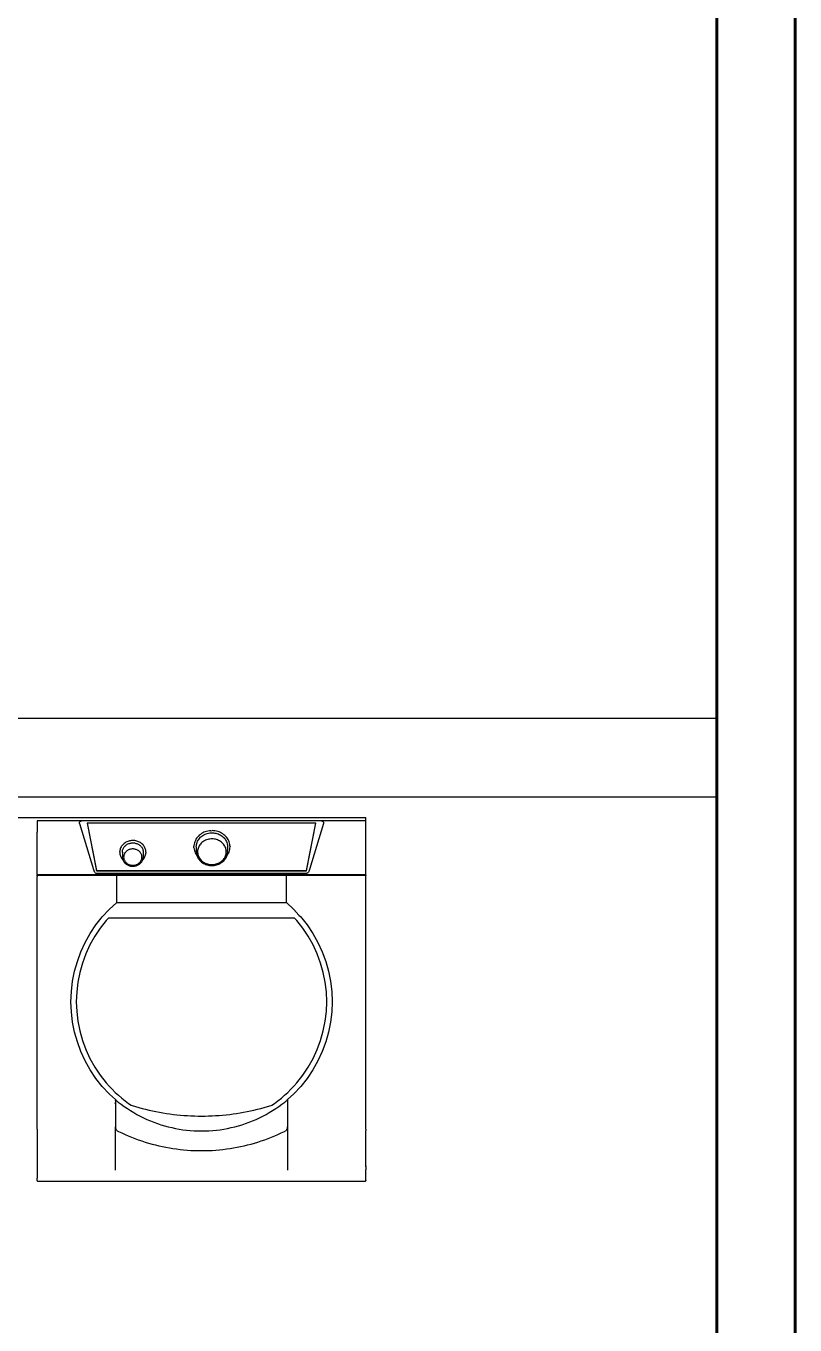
# Model space of a CAD drawing. Header units: metres. Extents: x 244.4 to 340.3, y -4.1 to 64.3.
# Drawn here: x 263.778 to 265.251, y 48.037 to 50.526 of the extents above; entities that cross this region are included whole.
import ezdxf

# ---------------------------------------------------------------- set-up
doc = ezdxf.new("R2010")
doc.units = ezdxf.units.M
doc.layers.add('A-WALL', color=6, linetype='Continuous', lineweight=60)
doc.layers.add('Edges', color=7, linetype='Continuous')

# ---------------------------------------------------------------- blocks, each defined once
blk = doc.blocks.new('Laundry Service Area pl')
at = {"layer": 'Edges'}
for p, q in [((4.1739, 3.0661), (4.8462, 3.0661)), ((4.8462, 3.0309), (4.8462, 3.0661)), ((4.2162, 3.0592), (4.2162, 3.0375)), ((4.2445, 3.0592), (4.2162, 3.0592)), ((4.2162, 3.0375), (4.2162, 3.0375)), ((4.2162, 2.9567), (4.2162, 3.0375)), ((4.2445, 3.0592), (4.2445, 3.0592)), ((4.3015, 3.0592), (4.2445, 3.0592)), ((4.2975, 3.0555), (4.2977, 3.0567)), ((4.2977, 3.0542), (4.2975, 3.0555)), ((4.2977, 3.0567), (4.2982, 3.0577)), ((4.2977, 3.0542), (4.3242, 2.9659)), ((4.2982, 3.0577), (4.2991, 3.0585)), ((4.2991, 3.0585), (4.3002, 3.059)), ((4.3002, 3.059), (4.3015, 3.0592)), ((4.7609, 3.0592), (4.3015, 3.0592)), ((4.3122, 3.0547), (4.3304, 2.9637)), ((4.3123, 3.0547), (4.3122, 3.0547)), ((4.3123, 3.0547), (4.3304, 2.9641)), ((4.7502, 3.0547), (4.3123, 3.0547)), ((4.5359, 3.0374), (4.5335, 3.0362)), ((4.5383, 3.0384), (4.5359, 3.0374)), ((4.5409, 3.0392), (4.5383, 3.0384)), ((4.5435, 3.0398), (4.5409, 3.0392)), ((4.5462, 3.0403), (4.5435, 3.0398)), ((4.5489, 3.0405), (4.5462, 3.0403)), ((4.5489, 3.0405), (4.5516, 3.0406)), ((4.5543, 3.0405), (4.5516, 3.0406)), ((4.557, 3.0401), (4.5543, 3.0405)), ((4.5597, 3.0396), (4.557, 3.0401)), ((4.5623, 3.039), (4.5597, 3.0396)), ((4.5648, 3.0381), (4.5623, 3.039)), ((4.5673, 3.037), (4.5648, 3.0381)), ((4.5696, 3.0358), (4.5673, 3.037)), ((4.732, 2.9637), (4.7502, 3.0547)), ((4.732, 2.9641), (4.7502, 3.0547)), ((4.7647, 3.0542), (4.7382, 2.9659)), ((4.7502, 3.0547), (4.7502, 3.0547)), ((4.7609, 3.0592), (4.7622, 3.059)), ((4.8245, 3.0592), (4.7609, 3.0592)), ((4.7622, 3.059), (4.7634, 3.0585)), ((4.7634, 3.0585), (4.7642, 3.0577)), ((4.7642, 3.0577), (4.7648, 3.0567)), ((4.7649, 3.0555), (4.7647, 3.0542)), ((4.7648, 3.0567), (4.7649, 3.0555)), ((4.8462, 3.0592), (4.8245, 3.0592)), ((4.8245, 3.0592), (4.8245, 3.0592)), ((4.3792, 3.0123), (4.3781, 3.0109)), ((4.3804, 3.0137), (4.3792, 3.0123)), ((4.3817, 3.015), (4.3804, 3.0137)), ((4.3832, 3.0162), (4.3817, 3.015)), ((4.3847, 3.0173), (4.3832, 3.0162)), ((4.3843, 3.0108), (4.3854, 3.0118)), ((4.3863, 3.0183), (4.3847, 3.0173)), ((4.3854, 3.0118), (4.3865, 3.0128)), ((4.388, 3.0192), (4.3863, 3.0183)), ((4.3865, 3.0128), (4.3877, 3.0137)), ((4.3877, 3.0137), (4.389, 3.0145)), ((4.3898, 3.02), (4.388, 3.0192)), ((4.389, 3.0145), (4.3904, 3.0152)), ((4.3917, 3.0206), (4.3898, 3.02)), ((4.3904, 3.0152), (4.3918, 3.0158)), ((4.3936, 3.0211), (4.3917, 3.0206)), ((4.3918, 3.0158), (4.3933, 3.0163)), ((4.3933, 3.0163), (4.3948, 3.0166)), ((4.3955, 3.0214), (4.3936, 3.0211)), ((4.3948, 3.0166), (4.3963, 3.0169)), ((4.3974, 3.0217), (4.3955, 3.0214)), ((4.3963, 3.0169), (4.3979, 3.0171)), ((4.3994, 3.0217), (4.3974, 3.0217)), ((4.3979, 3.0171), (4.3995, 3.0172)), ((4.4014, 3.0217), (4.3994, 3.0217)), ((4.3995, 3.0172), (4.401, 3.0171)), ((4.401, 3.0171), (4.4026, 3.017)), ((4.4033, 3.0215), (4.4014, 3.0217)), ((4.4026, 3.017), (4.4041, 3.0167)), ((4.4053, 3.0212), (4.4033, 3.0215)), ((4.4041, 3.0167), (4.4056, 3.0163)), ((4.4072, 3.0207), (4.4053, 3.0212)), ((4.4056, 3.0163), (4.4071, 3.0159)), ((4.4071, 3.0159), (4.4085, 3.0153)), ((4.409, 3.0201), (4.4072, 3.0207)), ((4.4085, 3.0153), (4.4099, 3.0146)), ((4.4108, 3.0194), (4.409, 3.0201)), ((4.4099, 3.0146), (4.4112, 3.0138)), ((4.4126, 3.0185), (4.4108, 3.0194)), ((4.4112, 3.0138), (4.4125, 3.013)), ((4.4125, 3.013), (4.4136, 3.012)), ((4.4142, 3.0176), (4.4126, 3.0185)), ((4.4136, 3.012), (4.4147, 3.011)), ((4.4158, 3.0165), (4.4142, 3.0176)), ((4.4172, 3.0153), (4.4158, 3.0165)), ((4.4186, 3.014), (4.4172, 3.0153)), ((4.4198, 3.0126), (4.4186, 3.014)), ((4.4209, 3.0112), (4.4198, 3.0126)), ((4.5167, 3.0124), (4.5166, 3.01)), ((4.5171, 3.0148), (4.5167, 3.0124)), ((4.5177, 3.0172), (4.5171, 3.0148)), ((4.5184, 3.0195), (4.5177, 3.0172)), ((4.5194, 3.0218), (4.5184, 3.0195)), ((4.5206, 3.024), (4.5194, 3.0218)), ((4.5219, 3.0261), (4.5206, 3.024)), ((4.5212, 3.0099), (4.5213, 3.012)), ((4.5213, 3.012), (4.5216, 3.0141)), ((4.5216, 3.0141), (4.5221, 3.0162)), ((4.5235, 3.0281), (4.5219, 3.0261)), ((4.5221, 3.0162), (4.5228, 3.0182)), ((4.5228, 3.0182), (4.5236, 3.0202)), ((4.5252, 3.03), (4.5235, 3.0281)), ((4.5236, 3.0202), (4.5246, 3.0221)), ((4.5246, 3.0221), (4.5258, 3.0239)), ((4.527, 3.0318), (4.5252, 3.03)), ((4.5258, 3.0239), (4.5271, 3.0257)), ((4.5269, 3.0117), (4.5259, 3.0099)), ((4.5279, 3.0133), (4.5269, 3.0117)), ((4.529, 3.0334), (4.527, 3.0318)), ((4.5271, 3.0257), (4.5286, 3.0273)), ((4.5292, 3.0149), (4.5279, 3.0133)), ((4.5286, 3.0273), (4.5302, 3.0288)), ((4.5312, 3.0349), (4.529, 3.0334)), ((4.5305, 3.0164), (4.5292, 3.0149)), ((4.5302, 3.0288), (4.532, 3.0302)), ((4.532, 3.0178), (4.5305, 3.0164)), ((4.5335, 3.0362), (4.5312, 3.0349)), ((4.532, 3.0302), (4.5339, 3.0315)), ((4.5336, 3.0191), (4.532, 3.0178)), ((4.5353, 3.0203), (4.5336, 3.0191)), ((4.5339, 3.0315), (4.5358, 3.0327)), ((4.5371, 3.0214), (4.5353, 3.0203)), ((4.5358, 3.0327), (4.5379, 3.0337)), ((4.539, 3.0223), (4.5371, 3.0214)), ((4.5379, 3.0337), (4.5401, 3.0345)), ((4.541, 3.0231), (4.539, 3.0223)), ((4.5401, 3.0345), (4.5423, 3.0352)), ((4.543, 3.0237), (4.541, 3.0231)), ((4.5423, 3.0352), (4.5445, 3.0358)), ((4.5451, 3.0242), (4.543, 3.0237)), ((4.5445, 3.0358), (4.5469, 3.0362)), ((4.5472, 3.0246), (4.5451, 3.0242)), ((4.5469, 3.0362), (4.5492, 3.0364)), ((4.5494, 3.0248), (4.5472, 3.0246)), ((4.5492, 3.0364), (4.5512, 3.0365)), ((4.5515, 3.0248), (4.5494, 3.0248)), ((4.5512, 3.0365), (4.5516, 3.0365)), ((4.5537, 3.0247), (4.5515, 3.0248)), ((4.5516, 3.0365), (4.5539, 3.0364)), ((4.5558, 3.0245), (4.5537, 3.0247)), ((4.5539, 3.0364), (4.5562, 3.0361)), ((4.5579, 3.0241), (4.5558, 3.0245)), ((4.5562, 3.0361), (4.5586, 3.0356)), ((4.56, 3.0235), (4.5579, 3.0241)), ((4.5586, 3.0356), (4.5608, 3.0351)), ((4.562, 3.0229), (4.56, 3.0235)), ((4.5608, 3.0351), (4.563, 3.0343)), ((4.564, 3.022), (4.562, 3.0229)), ((4.563, 3.0343), (4.5651, 3.0334)), ((4.5659, 3.0211), (4.564, 3.022)), ((4.5651, 3.0334), (4.5672, 3.0323)), ((4.5676, 3.02), (4.5659, 3.0211)), ((4.5672, 3.0323), (4.5691, 3.0312)), ((4.5693, 3.0188), (4.5676, 3.02)), ((4.5691, 3.0312), (4.571, 3.0298)), ((4.5709, 3.0174), (4.5693, 3.0188)), ((4.5719, 3.0345), (4.5696, 3.0358)), ((4.5723, 3.016), (4.5709, 3.0174)), ((4.571, 3.0298), (4.5727, 3.0284)), ((4.574, 3.0329), (4.5719, 3.0345)), ((4.5736, 3.0145), (4.5723, 3.016)), ((4.5727, 3.0284), (4.5743, 3.0268)), ((4.5748, 3.0128), (4.5736, 3.0145)), ((4.576, 3.0313), (4.574, 3.0329)), ((4.5743, 3.0268), (4.5757, 3.0252)), ((4.5759, 3.0112), (4.5748, 3.0128)), ((4.5757, 3.0252), (4.577, 3.0234)), ((4.5778, 3.0295), (4.576, 3.0313)), ((4.577, 3.0234), (4.5781, 3.0215)), ((4.5794, 3.0275), (4.5778, 3.0295)), ((4.5781, 3.0215), (4.5791, 3.0196)), ((4.5791, 3.0196), (4.5799, 3.0176)), ((4.5809, 3.0255), (4.5794, 3.0275)), ((4.5799, 3.0176), (4.5805, 3.0156)), ((4.5805, 3.0156), (4.5809, 3.0135)), ((4.5822, 3.0234), (4.5809, 3.0255)), ((4.5809, 3.0135), (4.5811, 3.0114)), ((4.5833, 3.0211), (4.5822, 3.0234)), ((4.5842, 3.0189), (4.5833, 3.0211)), ((4.585, 3.0165), (4.5842, 3.0189)), ((4.5855, 3.0141), (4.585, 3.0165)), ((4.5857, 3.0117), (4.5855, 3.0141)), ((4.5857, 3.0117), (4.5858, 3.0093)), ((4.8462, 3.0309), (4.8462, 3.0309)), ((4.8462, 2.9567), (4.8462, 3.0309)), ((4.3745, 2.9991), (4.3746, 3.0009)), ((4.3745, 2.9991), (4.3746, 2.9973)), ((4.3748, 3.0026), (4.3746, 3.0009)), ((4.3746, 2.9973), (4.3749, 2.9956)), ((4.3752, 3.0043), (4.3748, 3.0026)), ((4.3749, 2.9956), (4.3753, 2.9939)), ((4.3757, 3.006), (4.3752, 3.0043)), ((4.3753, 2.9939), (4.3758, 2.9922)), ((4.3763, 3.0077), (4.3757, 3.006)), ((4.3758, 2.9922), (4.3765, 2.9905)), ((4.3772, 3.0093), (4.3763, 3.0077)), ((4.3765, 2.9905), (4.3773, 2.9889)), ((4.3781, 3.0109), (4.3772, 3.0093)), ((4.3773, 2.9889), (4.3783, 2.9874)), ((4.3783, 2.9874), (4.3794, 2.9859)), ((4.3796, 2.9991), (4.3797, 3.0005)), ((4.3796, 2.9991), (4.3796, 2.9902)), ((4.3796, 2.9902), (4.3797, 2.9888)), ((4.3797, 3.0005), (4.3798, 3.0019)), ((4.3797, 2.9888), (4.3799, 2.9874)), ((4.3798, 3.0019), (4.3801, 3.0033)), ((4.3799, 2.9874), (4.3802, 2.986)), ((4.3801, 3.0033), (4.3805, 3.0047)), ((4.3805, 3.0047), (4.3811, 3.006)), ((4.3811, 3.006), (4.3817, 3.0073)), ((4.3817, 3.0073), (4.3825, 3.0085)), ((4.3822, 2.991), (4.3821, 2.9898)), ((4.3821, 2.9898), (4.3822, 2.9885)), ((4.3823, 2.9922), (4.3822, 2.991)), ((4.3822, 2.9885), (4.3824, 2.9873)), ((4.3826, 2.9934), (4.3823, 2.9922)), ((4.3824, 2.9873), (4.3826, 2.9861)), ((4.3825, 3.0085), (4.3833, 3.0097)), ((4.3829, 2.9946), (4.3826, 2.9934)), ((4.3834, 2.9958), (4.3829, 2.9946)), ((4.3833, 3.0097), (4.3843, 3.0108)), ((4.384, 2.9969), (4.3834, 2.9958)), ((4.3846, 2.998), (4.384, 2.9969)), ((4.3854, 2.999), (4.3846, 2.998)), ((4.3862, 3), (4.3854, 2.999)), ((4.3871, 3.0009), (4.3862, 3)), ((4.3881, 3.0017), (4.3871, 3.0009)), ((4.3892, 3.0025), (4.3881, 3.0017)), ((4.3904, 3.0032), (4.3892, 3.0025)), ((4.3915, 3.0038), (4.3904, 3.0032)), ((4.3928, 3.0043), (4.3915, 3.0038)), ((4.3941, 3.0047), (4.3928, 3.0043)), ((4.3954, 3.0051), (4.3941, 3.0047)), ((4.3967, 3.0053), (4.3954, 3.0051)), ((4.3981, 3.0055), (4.3967, 3.0053)), ((4.3995, 3.0055), (4.3981, 3.0055)), ((4.4008, 3.0055), (4.3995, 3.0055)), ((4.4022, 3.0054), (4.4008, 3.0055)), ((4.4036, 3.0051), (4.4022, 3.0054)), ((4.4049, 3.0048), (4.4036, 3.0051)), ((4.4062, 3.0044), (4.4049, 3.0048)), ((4.4074, 3.0039), (4.4062, 3.0044)), ((4.4086, 3.0033), (4.4074, 3.0039)), ((4.4098, 3.0026), (4.4086, 3.0033)), ((4.4109, 3.0019), (4.4098, 3.0026)), ((4.4119, 3.001), (4.4109, 3.0019)), ((4.4128, 3.0002), (4.4119, 3.001)), ((4.4137, 2.9992), (4.4128, 3.0002)), ((4.4145, 2.9982), (4.4137, 2.9992)), ((4.4151, 2.9971), (4.4145, 2.9982)), ((4.4147, 3.011), (4.4157, 3.0099)), ((4.4157, 2.996), (4.4151, 2.9971)), ((4.4157, 3.0099), (4.4166, 3.0088)), ((4.4162, 2.9949), (4.4157, 2.996)), ((4.4166, 2.9937), (4.4162, 2.9949)), ((4.4166, 3.0088), (4.4174, 3.0075)), ((4.4169, 2.9925), (4.4166, 2.9937)), ((4.4167, 2.9864), (4.4169, 2.9876)), ((4.417, 2.9912), (4.4169, 2.9925)), ((4.4169, 2.9876), (4.4171, 2.9888)), ((4.4171, 2.99), (4.417, 2.9912)), ((4.4171, 2.9888), (4.4171, 2.99)), ((4.4174, 3.0075), (4.418, 3.0063)), ((4.418, 3.0063), (4.4186, 3.005)), ((4.4186, 3.005), (4.419, 3.0036)), ((4.419, 3.0036), (4.4193, 3.0022)), ((4.4191, 2.9863), (4.4194, 2.9877)), ((4.4193, 3.0022), (4.4195, 3.0008)), ((4.4194, 2.9877), (4.4196, 2.9891)), ((4.4195, 3.0008), (4.4196, 2.9994)), ((4.4196, 2.9994), (4.4196, 2.9993)), ((4.4196, 2.9993), (4.4196, 2.9905)), ((4.4196, 2.9905), (4.4196, 2.9891)), ((4.42, 2.9862), (4.4211, 2.9877)), ((4.4219, 3.0096), (4.4209, 3.0112)), ((4.4211, 2.9877), (4.4221, 2.9893)), ((4.4227, 3.008), (4.4219, 3.0096)), ((4.4221, 2.9893), (4.4229, 2.9909)), ((4.4234, 3.0064), (4.4227, 3.008)), ((4.4229, 2.9909), (4.4235, 2.9925)), ((4.424, 3.0047), (4.4234, 3.0064)), ((4.4235, 2.9925), (4.4241, 2.9942)), ((4.4244, 3.003), (4.424, 3.0047)), ((4.4241, 2.9942), (4.4244, 2.996)), ((4.4246, 3.0012), (4.4244, 3.003)), ((4.4244, 2.996), (4.4247, 2.9977)), ((4.4247, 2.9995), (4.4246, 3.0012)), ((4.4247, 2.9995), (4.4247, 2.9977)), ((4.5167, 3.0076), (4.5166, 3.01)), ((4.5167, 3.0076), (4.517, 3.0051)), ((4.517, 3.0051), (4.5175, 3.0028)), ((4.5175, 3.0028), (4.5182, 3.0004)), ((4.5182, 3.0004), (4.5191, 2.9981)), ((4.5191, 2.9981), (4.5202, 2.9959)), ((4.5202, 2.9959), (4.5215, 2.9938)), ((4.5212, 3.0096), (4.5212, 3.0099)), ((4.5212, 3.0096), (4.5212, 3.001)), ((4.5212, 3.001), (4.5213, 2.9989)), ((4.5213, 2.9989), (4.5215, 2.9968)), ((4.5215, 2.9968), (4.522, 2.9947)), ((4.5215, 2.9938), (4.5229, 2.9918)), ((4.522, 2.9947), (4.522, 2.9946)), ((4.522, 2.9946), (4.5226, 2.9927)), ((4.5226, 2.9926), (4.5226, 2.9927)), ((4.5226, 2.9926), (4.5229, 2.9918)), ((4.5229, 2.9918), (4.523, 2.9917)), ((4.523, 2.9917), (4.5234, 2.9906)), ((4.5234, 2.9906), (4.5244, 2.9887)), ((4.5238, 3.0025), (4.5237, 3.0005)), ((4.5237, 3.0005), (4.5238, 2.9986)), ((4.5241, 3.0044), (4.5238, 3.0025)), ((4.5238, 2.9986), (4.524, 2.9967)), ((4.524, 2.9967), (4.5244, 2.9948)), ((4.5246, 3.0063), (4.5241, 3.0044)), ((4.5244, 2.9948), (4.525, 2.9929)), ((4.5244, 2.9887), (4.5244, 2.9886)), ((4.5244, 2.9886), (4.5255, 2.9868)), ((4.5252, 3.0081), (4.5246, 3.0063)), ((4.525, 2.9929), (4.5257, 2.9911)), ((4.5259, 3.0099), (4.5252, 3.0081)), ((4.5255, 2.9868), (4.5256, 2.9868)), ((4.5256, 2.9868), (4.5268, 2.9851)), ((4.5257, 2.9911), (4.5266, 2.9893)), ((4.5266, 2.9893), (4.5276, 2.9876)), ((4.5276, 2.9876), (4.5288, 2.986)), ((4.5733, 2.9856), (4.5745, 2.9871)), ((4.5745, 2.9871), (4.5756, 2.9888)), ((4.5756, 2.9888), (4.5765, 2.9906)), ((4.5767, 3.0094), (4.5759, 3.0112)), ((4.5765, 2.9906), (4.5773, 2.9924)), ((4.5766, 2.9863), (4.5778, 2.9881)), ((4.5775, 3.0076), (4.5767, 3.0094)), ((4.5773, 2.9924), (4.5779, 2.9942)), ((4.578, 3.0057), (4.5775, 3.0076)), ((4.5778, 2.9881), (4.5788, 2.99)), ((4.5779, 2.9942), (4.5783, 2.9961)), ((4.5784, 3.0038), (4.578, 3.0057)), ((4.5783, 2.9961), (4.5786, 2.998)), ((4.5787, 3.0019), (4.5784, 3.0038)), ((4.5786, 2.998), (4.5787, 3)), ((4.5787, 3), (4.5787, 3.0019)), ((4.5788, 2.99), (4.5796, 2.9919)), ((4.5796, 2.992), (4.5803, 2.994)), ((4.5796, 2.992), (4.5805, 2.9932)), ((4.5796, 2.992), (4.5796, 2.9919)), ((4.5808, 2.9962), (4.5803, 2.9941)), ((4.5803, 2.9941), (4.5803, 2.994)), ((4.5805, 2.9932), (4.5819, 2.9953)), ((4.5808, 2.9962), (4.5811, 2.9982)), ((4.5811, 3.0114), (4.5812, 3.0093)), ((4.5812, 3.0093), (4.5811, 3.0025)), ((4.5811, 3.0025), (4.5811, 3.0024)), ((4.5812, 3.0006), (4.5811, 3.0024)), ((4.5812, 3.0003), (4.5811, 2.9983)), ((4.5811, 2.9982), (4.5811, 2.9983)), ((4.5812, 3.0006), (4.5812, 3.0004)), ((4.5812, 3.0004), (4.5812, 3.0003)), ((4.5819, 2.9953), (4.583, 2.9975)), ((4.583, 2.9975), (4.584, 2.9997)), ((4.584, 2.9997), (4.5848, 3.0021)), ((4.5848, 3.0021), (4.5853, 3.0044)), ((4.5853, 3.0044), (4.5857, 3.0068)), ((4.5857, 3.0068), (4.5858, 3.0093)), ((4.3242, 2.9659), (4.3248, 2.9642)), ((4.3248, 2.9642), (4.3256, 2.9625)), ((4.3256, 2.9625), (4.3266, 2.9611)), ((4.3304, 2.9641), (4.732, 2.9641)), ((4.3304, 2.9637), (4.3304, 2.9641)), ((4.3304, 2.9637), (4.732, 2.9637)), ((4.3794, 2.9859), (4.3807, 2.9846)), ((4.3802, 2.9859), (4.3802, 2.986)), ((4.3802, 2.9859), (4.3807, 2.9846)), ((4.3807, 2.9846), (4.3812, 2.9833)), ((4.3812, 2.9833), (4.3819, 2.982)), ((4.3819, 2.982), (4.382, 2.9819)), ((4.382, 2.9819), (4.3827, 2.9808)), ((4.3826, 2.9861), (4.383, 2.9849)), ((4.3827, 2.9808), (4.3828, 2.9807)), ((4.3828, 2.9807), (4.3836, 2.9796)), ((4.383, 2.9849), (4.3835, 2.9838)), ((4.3835, 2.9838), (4.3841, 2.9827)), ((4.3836, 2.9796), (4.3845, 2.9785)), ((4.3841, 2.9827), (4.3848, 2.9816)), ((4.3845, 2.9785), (4.3856, 2.9775)), ((4.3848, 2.9816), (4.3855, 2.9806)), ((4.3855, 2.9806), (4.3864, 2.9796)), ((4.3856, 2.9775), (4.3868, 2.9766)), ((4.3864, 2.9796), (4.3873, 2.9787)), ((4.3868, 2.9766), (4.3868, 2.9765)), ((4.3868, 2.9765), (4.388, 2.9757)), ((4.3873, 2.9787), (4.3884, 2.9779)), ((4.388, 2.9757), (4.3881, 2.9757)), ((4.3881, 2.9757), (4.3894, 2.9749)), ((4.3884, 2.9779), (4.3894, 2.9772)), ((4.3894, 2.9772), (4.3906, 2.9765)), ((4.3894, 2.9749), (4.3907, 2.9742)), ((4.3906, 2.9765), (4.3918, 2.9759)), ((4.3907, 2.9742), (4.3922, 2.9736)), ((4.3918, 2.9759), (4.393, 2.9754)), ((4.3922, 2.9736), (4.3936, 2.9732)), ((4.393, 2.9754), (4.3943, 2.975)), ((4.3936, 2.9732), (4.3951, 2.9728)), ((4.3943, 2.975), (4.3957, 2.9746)), ((4.3951, 2.9728), (4.3967, 2.9725)), ((4.3957, 2.9746), (4.397, 2.9744)), ((4.3967, 2.9725), (4.3982, 2.9724)), ((4.397, 2.9744), (4.3984, 2.9743)), ((4.3982, 2.9724), (4.3998, 2.9723)), ((4.3984, 2.9743), (4.3998, 2.9742)), ((4.3998, 2.9742), (4.4011, 2.9743)), ((4.3998, 2.9723), (4.4013, 2.9724)), ((4.4011, 2.9743), (4.4025, 2.9745)), ((4.4013, 2.9724), (4.4029, 2.9726)), ((4.4025, 2.9745), (4.4038, 2.9747)), ((4.4029, 2.9726), (4.4044, 2.9729)), ((4.4038, 2.9747), (4.4052, 2.975)), ((4.4044, 2.9729), (4.4059, 2.9733)), ((4.4052, 2.975), (4.4064, 2.9755)), ((4.4059, 2.9733), (4.4074, 2.9738)), ((4.4064, 2.9755), (4.4077, 2.976)), ((4.4074, 2.9738), (4.4088, 2.9744)), ((4.4077, 2.976), (4.4089, 2.9766)), ((4.4088, 2.9744), (4.4101, 2.975)), ((4.4089, 2.9766), (4.41, 2.9773)), ((4.41, 2.9773), (4.4111, 2.9781)), ((4.4101, 2.975), (4.4102, 2.9751)), ((4.4102, 2.9751), (4.4114, 2.9758)), ((4.4111, 2.9781), (4.4121, 2.9789)), ((4.4115, 2.9759), (4.4114, 2.9758)), ((4.4115, 2.9759), (4.4127, 2.9767)), ((4.4121, 2.9789), (4.413, 2.9798)), ((4.4127, 2.9767), (4.4138, 2.9777)), ((4.413, 2.9798), (4.4139, 2.9808)), ((4.4138, 2.9777), (4.4149, 2.9787)), ((4.4139, 2.9808), (4.4146, 2.9818)), ((4.4146, 2.9818), (4.4153, 2.9829)), ((4.4149, 2.9787), (4.4158, 2.9798)), ((4.4153, 2.9829), (4.4158, 2.984)), ((4.4158, 2.984), (4.4163, 2.9852)), ((4.4158, 2.9798), (4.4159, 2.9798)), ((4.4159, 2.9798), (4.4166, 2.981)), ((4.4163, 2.9852), (4.4167, 2.9864)), ((4.4166, 2.981), (4.4167, 2.981)), ((4.4167, 2.981), (4.4175, 2.9822)), ((4.4175, 2.9822), (4.4181, 2.9835)), ((4.4181, 2.9835), (4.4185, 2.9845)), ((4.4185, 2.9845), (4.4188, 2.9848)), ((4.4185, 2.9845), (4.4187, 2.9848)), ((4.4187, 2.9848), (4.4191, 2.9862)), ((4.4188, 2.9848), (4.42, 2.9862)), ((4.4191, 2.9862), (4.4191, 2.9863)), ((4.5268, 2.9851), (4.5282, 2.9834)), ((4.5282, 2.9834), (4.5298, 2.9818)), ((4.5288, 2.986), (4.5301, 2.9845)), ((4.5298, 2.9818), (4.5315, 2.9804)), ((4.5301, 2.9845), (4.5315, 2.9831)), ((4.5315, 2.9831), (4.5331, 2.9817)), ((4.5315, 2.9804), (4.5333, 2.9791)), ((4.5331, 2.9817), (4.5348, 2.9805)), ((4.5333, 2.9791), (4.5353, 2.9779)), ((4.5348, 2.9805), (4.5366, 2.9794)), ((4.5353, 2.9778), (4.5353, 2.9779)), ((4.5353, 2.9778), (4.5374, 2.9768)), ((4.5366, 2.9794), (4.5384, 2.9785)), ((4.5374, 2.9768), (4.5395, 2.9759)), ((4.5384, 2.9785), (4.5404, 2.9776)), ((4.5395, 2.9759), (4.5417, 2.9752)), ((4.5404, 2.9776), (4.5424, 2.9769)), ((4.5417, 2.9752), (4.5439, 2.9746)), ((4.5424, 2.9769), (4.5445, 2.9764)), ((4.5439, 2.9746), (4.5462, 2.9741)), ((4.5445, 2.9764), (4.5466, 2.976)), ((4.5462, 2.9741), (4.5485, 2.9739)), ((4.5466, 2.976), (4.5487, 2.9757)), ((4.5485, 2.9739), (4.5509, 2.9738)), ((4.5487, 2.9757), (4.5509, 2.9756)), ((4.5509, 2.9756), (4.5531, 2.9757)), ((4.5509, 2.9738), (4.5532, 2.9738)), ((4.5531, 2.9757), (4.5552, 2.9759)), ((4.5532, 2.9738), (4.5555, 2.974)), ((4.5552, 2.9759), (4.5573, 2.9763)), ((4.5555, 2.974), (4.5579, 2.9744)), ((4.5573, 2.9763), (4.5594, 2.9768)), ((4.5579, 2.9744), (4.5601, 2.975)), ((4.5594, 2.9768), (4.5614, 2.9774)), ((4.5601, 2.975), (4.5623, 2.9757)), ((4.5614, 2.9774), (4.5634, 2.9782)), ((4.5623, 2.9757), (4.5645, 2.9765)), ((4.5634, 2.9782), (4.5653, 2.9791)), ((4.5645, 2.9765), (4.5665, 2.9775)), ((4.5653, 2.9791), (4.5671, 2.9802)), ((4.5665, 2.9775), (4.5685, 2.9787)), ((4.5671, 2.9802), (4.5688, 2.9814)), ((4.5685, 2.9787), (4.5704, 2.98)), ((4.5685, 2.9787), (4.5685, 2.9787)), ((4.5688, 2.9814), (4.5704, 2.9826)), ((4.5704, 2.9826), (4.5719, 2.9841)), ((4.5704, 2.98), (4.5722, 2.9814)), ((4.5719, 2.9841), (4.5733, 2.9856)), ((4.5722, 2.9814), (4.5738, 2.9829)), ((4.5738, 2.9829), (4.5752, 2.9845)), ((4.5752, 2.9845), (4.5753, 2.9846)), ((4.5753, 2.9846), (4.5765, 2.9862)), ((4.5765, 2.9862), (4.5766, 2.9863)), ((4.732, 2.9637), (4.732, 2.9641)), ((4.7368, 2.9625), (4.7359, 2.9611)), ((4.7376, 2.9642), (4.7368, 2.9625)), ((4.7382, 2.9659), (4.7376, 2.9642)), ((4.2162, 2.9567), (4.8462, 2.9567)), ((4.2162, 2.9567), (4.2162, 2.9555)), ((4.2162, 2.9555), (4.2162, 2.9544)), ((4.2162, 2.9544), (4.2163, 2.9547)), ((4.2162, 2.9542), (4.2162, 2.9544)), ((4.2162, 2.9542), (4.2162, 2.9527)), ((4.2162, 2.4689), (4.2162, 2.9527)), ((4.2163, 2.9547), (4.2165, 2.9549)), ((4.2165, 2.9549), (4.2167, 2.9551)), ((4.2167, 2.9551), (4.217, 2.9552)), ((4.217, 2.9552), (4.2172, 2.9552)), ((4.2172, 2.9552), (4.3688, 2.9552)), ((4.3266, 2.9611), (4.3275, 2.9601)), ((4.3275, 2.9601), (4.3285, 2.9594)), ((4.3285, 2.9594), (4.3294, 2.9592)), ((4.3294, 2.9592), (4.733, 2.9592)), ((4.3688, 2.9552), (4.6937, 2.9552)), ((4.3688, 2.9031), (4.3688, 2.9552)), ((4.6937, 2.9552), (4.8452, 2.9552)), ((4.6937, 2.9031), (4.6937, 2.9552)), ((4.7339, 2.9594), (4.733, 2.9592)), ((4.7349, 2.9601), (4.7339, 2.9594)), ((4.7359, 2.9611), (4.7349, 2.9601)), ((4.8455, 2.9552), (4.8452, 2.9552)), ((4.8455, 2.9552), (4.8457, 2.9551)), ((4.8459, 2.9549), (4.8457, 2.9551)), ((4.8459, 2.9549), (4.8461, 2.9547)), ((4.8462, 2.9544), (4.8461, 2.9547)), ((4.8462, 2.9554), (4.8462, 2.9567)), ((4.8462, 2.9544), (4.8462, 2.9554)), ((4.8462, 2.9544), (4.8462, 2.9542)), ((4.8462, 2.9525), (4.8462, 2.9542)), ((4.8462, 2.4689), (4.8462, 2.9525)), ((4.3411, 2.8753), (4.3544, 2.8897)), ((4.3544, 2.8897), (4.3688, 2.9031)), ((4.3688, 2.9031), (4.48, 2.9031)), ((4.48, 2.9031), (4.6937, 2.9031)), ((4.6937, 2.9029), (4.6937, 2.9031)), ((4.6937, 2.9029), (4.708, 2.8897)), ((4.708, 2.8897), (4.7179, 2.879)), ((4.3289, 2.8599), (4.3393, 2.8731)), ((4.3489, 2.8687), (4.3372, 2.8539)), ((4.3393, 2.8731), (4.3411, 2.8753)), ((4.3489, 2.8687), (4.3529, 2.8731)), ((4.7095, 2.8731), (4.3529, 2.8731)), ((4.7095, 2.8731), (4.7136, 2.8687)), ((4.7252, 2.8539), (4.7136, 2.8687)), ((4.7179, 2.879), (4.7213, 2.8753)), ((4.7213, 2.8753), (4.7231, 2.8731)), ((4.7231, 2.8731), (4.7335, 2.8599)), ((4.3084, 2.8264), (4.318, 2.8436)), ((4.3268, 2.8382), (4.3176, 2.8218)), ((4.318, 2.8436), (4.3289, 2.8599)), ((4.3372, 2.8539), (4.3268, 2.8382)), ((4.7357, 2.8382), (4.7252, 2.8539)), ((4.7335, 2.8599), (4.7444, 2.8436)), ((4.7449, 2.8218), (4.7357, 2.8382)), ((4.7444, 2.8436), (4.754, 2.8264)), ((4.3002, 2.8086), (4.3084, 2.8264)), ((4.3176, 2.8218), (4.3097, 2.8047)), ((4.7528, 2.8047), (4.7449, 2.8218)), ((4.754, 2.8264), (4.7622, 2.8086)), ((4.2881, 2.7713), (4.2934, 2.7902)), ((4.2934, 2.7902), (4.3002, 2.8086)), ((4.3097, 2.8047), (4.3032, 2.787)), ((4.7593, 2.787), (4.7528, 2.8047)), ((4.7622, 2.8086), (4.769, 2.7902)), ((4.769, 2.7902), (4.7743, 2.7713)), ((4.2843, 2.752), (4.2881, 2.7713)), ((4.298, 2.7689), (4.2944, 2.7504)), ((4.3032, 2.787), (4.298, 2.7689)), ((4.7644, 2.7689), (4.7593, 2.787)), ((4.7681, 2.7504), (4.7644, 2.7689)), ((4.7743, 2.7713), (4.7782, 2.752)), ((4.282, 2.7326), (4.2843, 2.752)), ((4.2944, 2.7504), (4.2922, 2.7317)), ((4.7703, 2.7317), (4.7681, 2.7504)), ((4.7782, 2.752), (4.7805, 2.7326)), ((4.2812, 2.7129), (4.282, 2.7326)), ((4.282, 2.6933), (4.2812, 2.7129)), ((4.2922, 2.7317), (4.2914, 2.7129)), ((4.2914, 2.7129), (4.2922, 2.6941)), ((4.771, 2.7129), (4.7703, 2.7317)), ((4.7703, 2.6941), (4.771, 2.7129)), ((4.7805, 2.7326), (4.7812, 2.7129)), ((4.7812, 2.7129), (4.7805, 2.6933)), ((4.2843, 2.6738), (4.282, 2.6933)), ((4.2922, 2.6941), (4.2944, 2.6754)), ((4.7681, 2.6754), (4.7703, 2.6941)), ((4.7805, 2.6933), (4.7782, 2.6738)), ((4.2881, 2.6546), (4.2843, 2.6738)), ((4.2944, 2.6754), (4.298, 2.657)), ((4.7644, 2.657), (4.7681, 2.6754)), ((4.7782, 2.6738), (4.7743, 2.6546)), ((4.2934, 2.6357), (4.2881, 2.6546)), ((4.298, 2.657), (4.3032, 2.6388)), ((4.3032, 2.6388), (4.3097, 2.6212)), ((4.7528, 2.6212), (4.7593, 2.6388)), ((4.7593, 2.6388), (4.7644, 2.657)), ((4.7743, 2.6546), (4.769, 2.6357)), ((4.3002, 2.6173), (4.2934, 2.6357)), ((4.3084, 2.5994), (4.3002, 2.6173)), ((4.3097, 2.6212), (4.3176, 2.6041)), ((4.7449, 2.6041), (4.7528, 2.6212)), ((4.7622, 2.6173), (4.754, 2.5994)), ((4.769, 2.6357), (4.7622, 2.6173)), ((4.318, 2.5823), (4.3084, 2.5994)), ((4.3176, 2.6041), (4.3268, 2.5876)), ((4.7357, 2.5876), (4.7449, 2.6041)), ((4.754, 2.5994), (4.7444, 2.5823)), ((4.3289, 2.566), (4.318, 2.5823)), ((4.3268, 2.5876), (4.3372, 2.572)), ((4.3411, 2.5506), (4.3289, 2.566)), ((4.3372, 2.572), (4.3487, 2.5574)), ((4.7137, 2.5574), (4.7252, 2.572)), ((4.7335, 2.566), (4.7213, 2.5506)), ((4.7252, 2.572), (4.7357, 2.5876)), ((4.7444, 2.5823), (4.7335, 2.566)), ((4.3544, 2.5361), (4.3411, 2.5506)), ((4.3487, 2.5574), (4.3544, 2.551)), ((4.3544, 2.551), (4.3601, 2.545)), ((4.3601, 2.545), (4.366, 2.5392)), ((4.366, 2.5392), (4.3721, 2.5336)), ((4.6904, 2.5336), (4.6965, 2.5392)), ((4.6965, 2.5392), (4.7024, 2.545)), ((4.7024, 2.545), (4.7081, 2.551)), ((4.7213, 2.5506), (4.708, 2.5361)), ((4.7081, 2.551), (4.7137, 2.5574)), ((4.3544, 2.5361), (4.3547, 2.5358)), ((4.3662, 2.5252), (4.3547, 2.5358)), ((4.3655, 2.5242), (4.3662, 2.5234)), ((4.3662, 2.5176), (4.3655, 2.5184)), ((4.3662, 2.5252), (4.3664, 2.5251)), ((4.3662, 2.5252), (4.3662, 2.5234)), ((4.3662, 2.5234), (4.3662, 2.5176)), ((4.3662, 2.5176), (4.3662, 2.4731)), ((4.3669, 2.5246), (4.3664, 2.5251)), ((4.3669, 2.5247), (4.3677, 2.524)), ((4.3669, 2.5246), (4.3677, 2.524)), ((4.3677, 2.524), (4.3687, 2.5232)), ((4.3687, 2.5232), (4.3699, 2.5222)), ((4.3699, 2.5222), (4.3712, 2.5212)), ((4.3712, 2.5212), (4.3718, 2.5207)), ((4.3718, 2.5207), (4.3775, 2.5163)), ((4.3721, 2.5336), (4.3784, 2.5282)), ((4.3775, 2.5163), (4.3833, 2.5121)), ((4.3784, 2.5282), (4.3848, 2.523)), ((4.3848, 2.523), (4.3915, 2.5181)), ((4.3915, 2.5181), (4.3968, 2.5144)), ((4.3968, 2.5144), (4.3981, 2.514)), ((4.3981, 2.514), (4.4045, 2.512)), ((4.6579, 2.512), (4.6644, 2.514)), ((4.6644, 2.514), (4.6657, 2.5144)), ((4.6657, 2.5144), (4.6709, 2.5181)), ((4.6709, 2.5181), (4.6776, 2.523)), ((4.6776, 2.523), (4.6841, 2.5282)), ((4.6792, 2.5121), (4.685, 2.5163)), ((4.6841, 2.5282), (4.6904, 2.5336)), ((4.685, 2.5163), (4.6907, 2.5207)), ((4.6907, 2.5207), (4.6912, 2.5212)), ((4.6912, 2.5212), (4.6925, 2.5222)), ((4.6925, 2.5222), (4.6937, 2.5232)), ((4.6937, 2.5232), (4.6948, 2.524)), ((4.6948, 2.524), (4.6955, 2.5247)), ((4.6955, 2.5247), (4.696, 2.5251)), ((4.6962, 2.5252), (4.696, 2.5251)), ((4.708, 2.5361), (4.6962, 2.5252)), ((4.6962, 2.5234), (4.6962, 2.5252)), ((4.6962, 2.5234), (4.6967, 2.5239)), ((4.6962, 2.5234), (4.6962, 2.5176)), ((4.6967, 2.5181), (4.6962, 2.5176)), ((4.6962, 2.5176), (4.6962, 2.4731)), ((4.697, 2.5242), (4.6972, 2.5245)), ((4.6972, 2.5187), (4.697, 2.5184)), ((4.3833, 2.5121), (4.3892, 2.5081)), ((4.3892, 2.5081), (4.3952, 2.5042)), ((4.3952, 2.5042), (4.4013, 2.5005)), ((4.4013, 2.5005), (4.4076, 2.497)), ((4.4045, 2.512), (4.411, 2.5102)), ((4.4076, 2.497), (4.4139, 2.4936)), ((4.411, 2.5102), (4.4176, 2.5084)), ((4.4139, 2.4936), (4.4203, 2.4904)), ((4.4176, 2.5084), (4.4241, 2.5068)), ((4.4203, 2.4904), (4.4268, 2.4874)), ((4.4241, 2.5068), (4.4307, 2.5052)), ((4.4307, 2.5052), (4.4373, 2.5037)), ((4.4373, 2.5037), (4.4439, 2.5024)), ((4.4439, 2.5024), (4.4506, 2.5011)), ((4.4506, 2.5011), (4.4572, 2.4999)), ((4.4572, 2.4999), (4.4639, 2.4989)), ((4.4639, 2.4989), (4.4706, 2.4979)), ((4.4706, 2.4979), (4.4773, 2.497)), ((4.4773, 2.497), (4.484, 2.4963)), ((4.484, 2.4963), (4.4907, 2.4956)), ((4.4907, 2.4956), (4.4975, 2.495)), ((4.4975, 2.495), (4.5042, 2.4946)), ((4.5042, 2.4946), (4.5109, 2.4942)), ((4.5109, 2.4942), (4.5177, 2.494)), ((4.5177, 2.494), (4.5245, 2.4938)), ((4.5245, 2.4938), (4.5312, 2.4938)), ((4.5312, 2.4938), (4.538, 2.4938)), ((4.538, 2.4938), (4.5447, 2.494)), ((4.5447, 2.494), (4.5515, 2.4942)), ((4.5515, 2.4942), (4.5582, 2.4946)), ((4.5582, 2.4946), (4.565, 2.495)), ((4.565, 2.495), (4.5717, 2.4956)), ((4.5717, 2.4956), (4.5784, 2.4963)), ((4.5784, 2.4963), (4.5852, 2.497)), ((4.5852, 2.497), (4.5919, 2.4979)), ((4.5919, 2.4979), (4.5985, 2.4989)), ((4.5985, 2.4989), (4.6052, 2.4999)), ((4.6052, 2.4999), (4.6119, 2.5011)), ((4.6119, 2.5011), (4.6185, 2.5024)), ((4.6185, 2.5024), (4.6251, 2.5037)), ((4.6251, 2.5037), (4.6317, 2.5052)), ((4.6317, 2.5052), (4.6383, 2.5068)), ((4.6356, 2.4874), (4.6421, 2.4904)), ((4.6383, 2.5068), (4.6449, 2.5084)), ((4.6421, 2.4904), (4.6485, 2.4936)), ((4.6449, 2.5084), (4.6514, 2.5102)), ((4.6485, 2.4936), (4.6549, 2.497)), ((4.6514, 2.5102), (4.6579, 2.512)), ((4.6549, 2.497), (4.6611, 2.5005)), ((4.6611, 2.5005), (4.6672, 2.5042)), ((4.6672, 2.5042), (4.6733, 2.5081)), ((4.6733, 2.5081), (4.6792, 2.5121)), ((4.2162, 2.4689), (4.2162, 2.4662)), ((4.2162, 2.4662), (4.2162, 2.3984)), ((4.3662, 2.4731), (4.3664, 2.4715)), ((4.3662, 2.3904), (4.3662, 2.4731)), ((4.3669, 2.4699), (4.3664, 2.4715)), ((4.3677, 2.4684), (4.3669, 2.4699)), ((4.3687, 2.467), (4.3677, 2.4684)), ((4.3699, 2.4658), (4.3687, 2.467)), ((4.3699, 2.4658), (4.3712, 2.465)), ((4.3712, 2.465), (4.3723, 2.4644)), ((4.3723, 2.4644), (4.3785, 2.4614)), ((4.4268, 2.4874), (4.4334, 2.4846)), ((4.4334, 2.4846), (4.4401, 2.482)), ((4.4401, 2.482), (4.4468, 2.4795)), ((4.4468, 2.4795), (4.4536, 2.4772)), ((4.4536, 2.4772), (4.4605, 2.4752)), ((4.4605, 2.4752), (4.4674, 2.4733)), ((4.4674, 2.4733), (4.4744, 2.4716)), ((4.4744, 2.4716), (4.4814, 2.4701)), ((4.4814, 2.4701), (4.4884, 2.4688)), ((4.4884, 2.4688), (4.4955, 2.4677)), ((4.4955, 2.4677), (4.5026, 2.4668)), ((4.5026, 2.4668), (4.5097, 2.4661)), ((4.5097, 2.4661), (4.5169, 2.4656)), ((4.5169, 2.4656), (4.524, 2.4653)), ((4.524, 2.4653), (4.5312, 2.4652)), ((4.5312, 2.4652), (4.5384, 2.4653)), ((4.5384, 2.4653), (4.5455, 2.4656)), ((4.5455, 2.4656), (4.5527, 2.4661)), ((4.5527, 2.4661), (4.5598, 2.4668)), ((4.5598, 2.4668), (4.5669, 2.4677)), ((4.5669, 2.4677), (4.574, 2.4688)), ((4.574, 2.4688), (4.5811, 2.4701)), ((4.5811, 2.4701), (4.5881, 2.4716)), ((4.5881, 2.4716), (4.595, 2.4733)), ((4.595, 2.4733), (4.602, 2.4752)), ((4.602, 2.4752), (4.6088, 2.4772)), ((4.6088, 2.4772), (4.6156, 2.4795)), ((4.6156, 2.4795), (4.6224, 2.482)), ((4.6224, 2.482), (4.629, 2.4846)), ((4.629, 2.4846), (4.6356, 2.4874)), ((4.6839, 2.4614), (4.6901, 2.4644)), ((4.6901, 2.4644), (4.6912, 2.465)), ((4.6925, 2.4658), (4.6912, 2.465)), ((4.6937, 2.467), (4.6925, 2.4658)), ((4.6948, 2.4684), (4.6937, 2.467)), ((4.6948, 2.4684), (4.6955, 2.4699)), ((4.696, 2.4715), (4.6955, 2.4699)), ((4.696, 2.4715), (4.6962, 2.4731)), ((4.6962, 2.4731), (4.6962, 2.3904)), ((4.8462, 2.4689), (4.8462, 2.4662)), ((4.8462, 2.3984), (4.8462, 2.4662)), ((4.3785, 2.4614), (4.3848, 2.4586)), ((4.3848, 2.4586), (4.391, 2.4558)), ((4.391, 2.4558), (4.3974, 2.4532)), ((4.3974, 2.4532), (4.4038, 2.4508)), ((4.4038, 2.4508), (4.4102, 2.4484)), ((4.4102, 2.4484), (4.4167, 2.4462)), ((4.4167, 2.4462), (4.4232, 2.444)), ((4.4232, 2.444), (4.4298, 2.442)), ((4.4298, 2.442), (4.4364, 2.4402)), ((4.4364, 2.4402), (4.443, 2.4384)), ((4.6194, 2.4384), (4.6261, 2.4402)), ((4.6261, 2.4402), (4.6327, 2.442)), ((4.6327, 2.442), (4.6392, 2.444)), ((4.6392, 2.444), (4.6457, 2.4462)), ((4.6457, 2.4462), (4.6522, 2.4484)), ((4.6522, 2.4484), (4.6587, 2.4508)), ((4.6587, 2.4508), (4.665, 2.4532)), ((4.665, 2.4532), (4.6714, 2.4558)), ((4.6714, 2.4558), (4.6777, 2.4586)), ((4.6777, 2.4586), (4.6839, 2.4614)), ((4.443, 2.4384), (4.4497, 2.4368)), ((4.4497, 2.4368), (4.4564, 2.4353)), ((4.4564, 2.4353), (4.4631, 2.434)), ((4.4631, 2.434), (4.4698, 2.4327)), ((4.4698, 2.4327), (4.4766, 2.4316)), ((4.4766, 2.4316), (4.4834, 2.4307)), ((4.4834, 2.4307), (4.4902, 2.4298)), ((4.4902, 2.4298), (4.497, 2.4291)), ((4.497, 2.4291), (4.5038, 2.4285)), ((4.5038, 2.4285), (4.5107, 2.4281)), ((4.5107, 2.4281), (4.5175, 2.4277)), ((4.5175, 2.4277), (4.5244, 2.4275)), ((4.5244, 2.4275), (4.5312, 2.4275)), ((4.5312, 2.4275), (4.5381, 2.4275)), ((4.5381, 2.4275), (4.5449, 2.4277)), ((4.5449, 2.4277), (4.5518, 2.4281)), ((4.5518, 2.4281), (4.5586, 2.4285)), ((4.5586, 2.4285), (4.5654, 2.4291)), ((4.5654, 2.4291), (4.5723, 2.4298)), ((4.5723, 2.4298), (4.5791, 2.4307)), ((4.5791, 2.4307), (4.5858, 2.4316)), ((4.5858, 2.4316), (4.5926, 2.4327)), ((4.5926, 2.4327), (4.5994, 2.434)), ((4.5994, 2.434), (4.6061, 2.4353)), ((4.6061, 2.4353), (4.6128, 2.4368)), ((4.6128, 2.4368), (4.6194, 2.4384)), ((4.2162, 2.3984), (4.2162, 2.3975)), ((4.2162, 2.3975), (4.2162, 2.3975)), ((4.2162, 2.3975), (4.2162, 2.3924)), ((4.2162, 2.3924), (4.2162, 2.3909)), ((4.2162, 2.3909), (4.2162, 2.3905)), ((4.2162, 2.3905), (4.2162, 2.375)), ((4.8462, 2.3984), (4.8462, 2.3975)), ((4.8462, 2.3963), (4.8462, 2.3975)), ((4.8462, 2.3963), (4.8462, 2.3924)), ((4.8462, 2.3924), (4.8462, 2.3909)), ((4.8462, 2.3909), (4.8462, 2.3909)), ((4.8462, 2.3905), (4.8462, 2.3909)), ((4.8462, 2.375), (4.8462, 2.3905)), ((4.2162, 2.3702), (4.2162, 2.375)), ((4.2162, 2.3702), (4.2162, 2.37)), ((4.2162, 2.37), (4.2163, 2.3697)), ((4.2163, 2.3697), (4.2165, 2.3695)), ((4.2165, 2.3695), (4.2167, 2.3694)), ((4.2167, 2.3694), (4.217, 2.3693)), ((4.217, 2.3693), (4.2172, 2.3692)), ((4.2172, 2.3692), (4.2209, 2.3692)), ((4.2209, 2.3692), (4.8416, 2.3692)), ((4.2379, 2.3692), (4.238, 2.3692)), ((4.238, 2.3692), (4.8179, 2.3692)), ((4.8179, 2.3692), (4.818, 2.3692)), ((4.8416, 2.3692), (4.8452, 2.3692)), ((4.8455, 2.3693), (4.8452, 2.3692)), ((4.8457, 2.3694), (4.8455, 2.3693)), ((4.8459, 2.3695), (4.8457, 2.3694)), ((4.8461, 2.3697), (4.8459, 2.3695)), ((4.8462, 2.37), (4.8461, 2.3697)), ((4.8462, 2.3702), (4.8462, 2.375)), ((4.8462, 2.3702), (4.8462, 2.37))]:
    blk.add_line(p, q, dxfattribs=at)

msp = doc.modelspace()

# ---------------------------------------------------------------- linework, layer by layer
at = {"layer": 'A-WALL'}
for p, q in [((265.2509, 64.279), (265.2509, 31.3523)), ((265.1009, 44.1495), (265.1009, 58.2291)), ((265.1009, 49.1995), (265.1009, 55.6643))]:
    msp.add_line(p, q, dxfattribs=at)
at = {"layer": 'Edges'}
for p, q in [((265.1009, 49.1995), (261.2477, 49.1995)), ((261.2477, 49.0495), (265.1009, 49.0495))]:
    msp.add_line(p, q, dxfattribs=at)

# ---------------------------------------------------------------- block references
msp.add_blockref('Laundry Service Area pl', (259.583, 45.9439))

doc.saveas('drawing.dxf')
